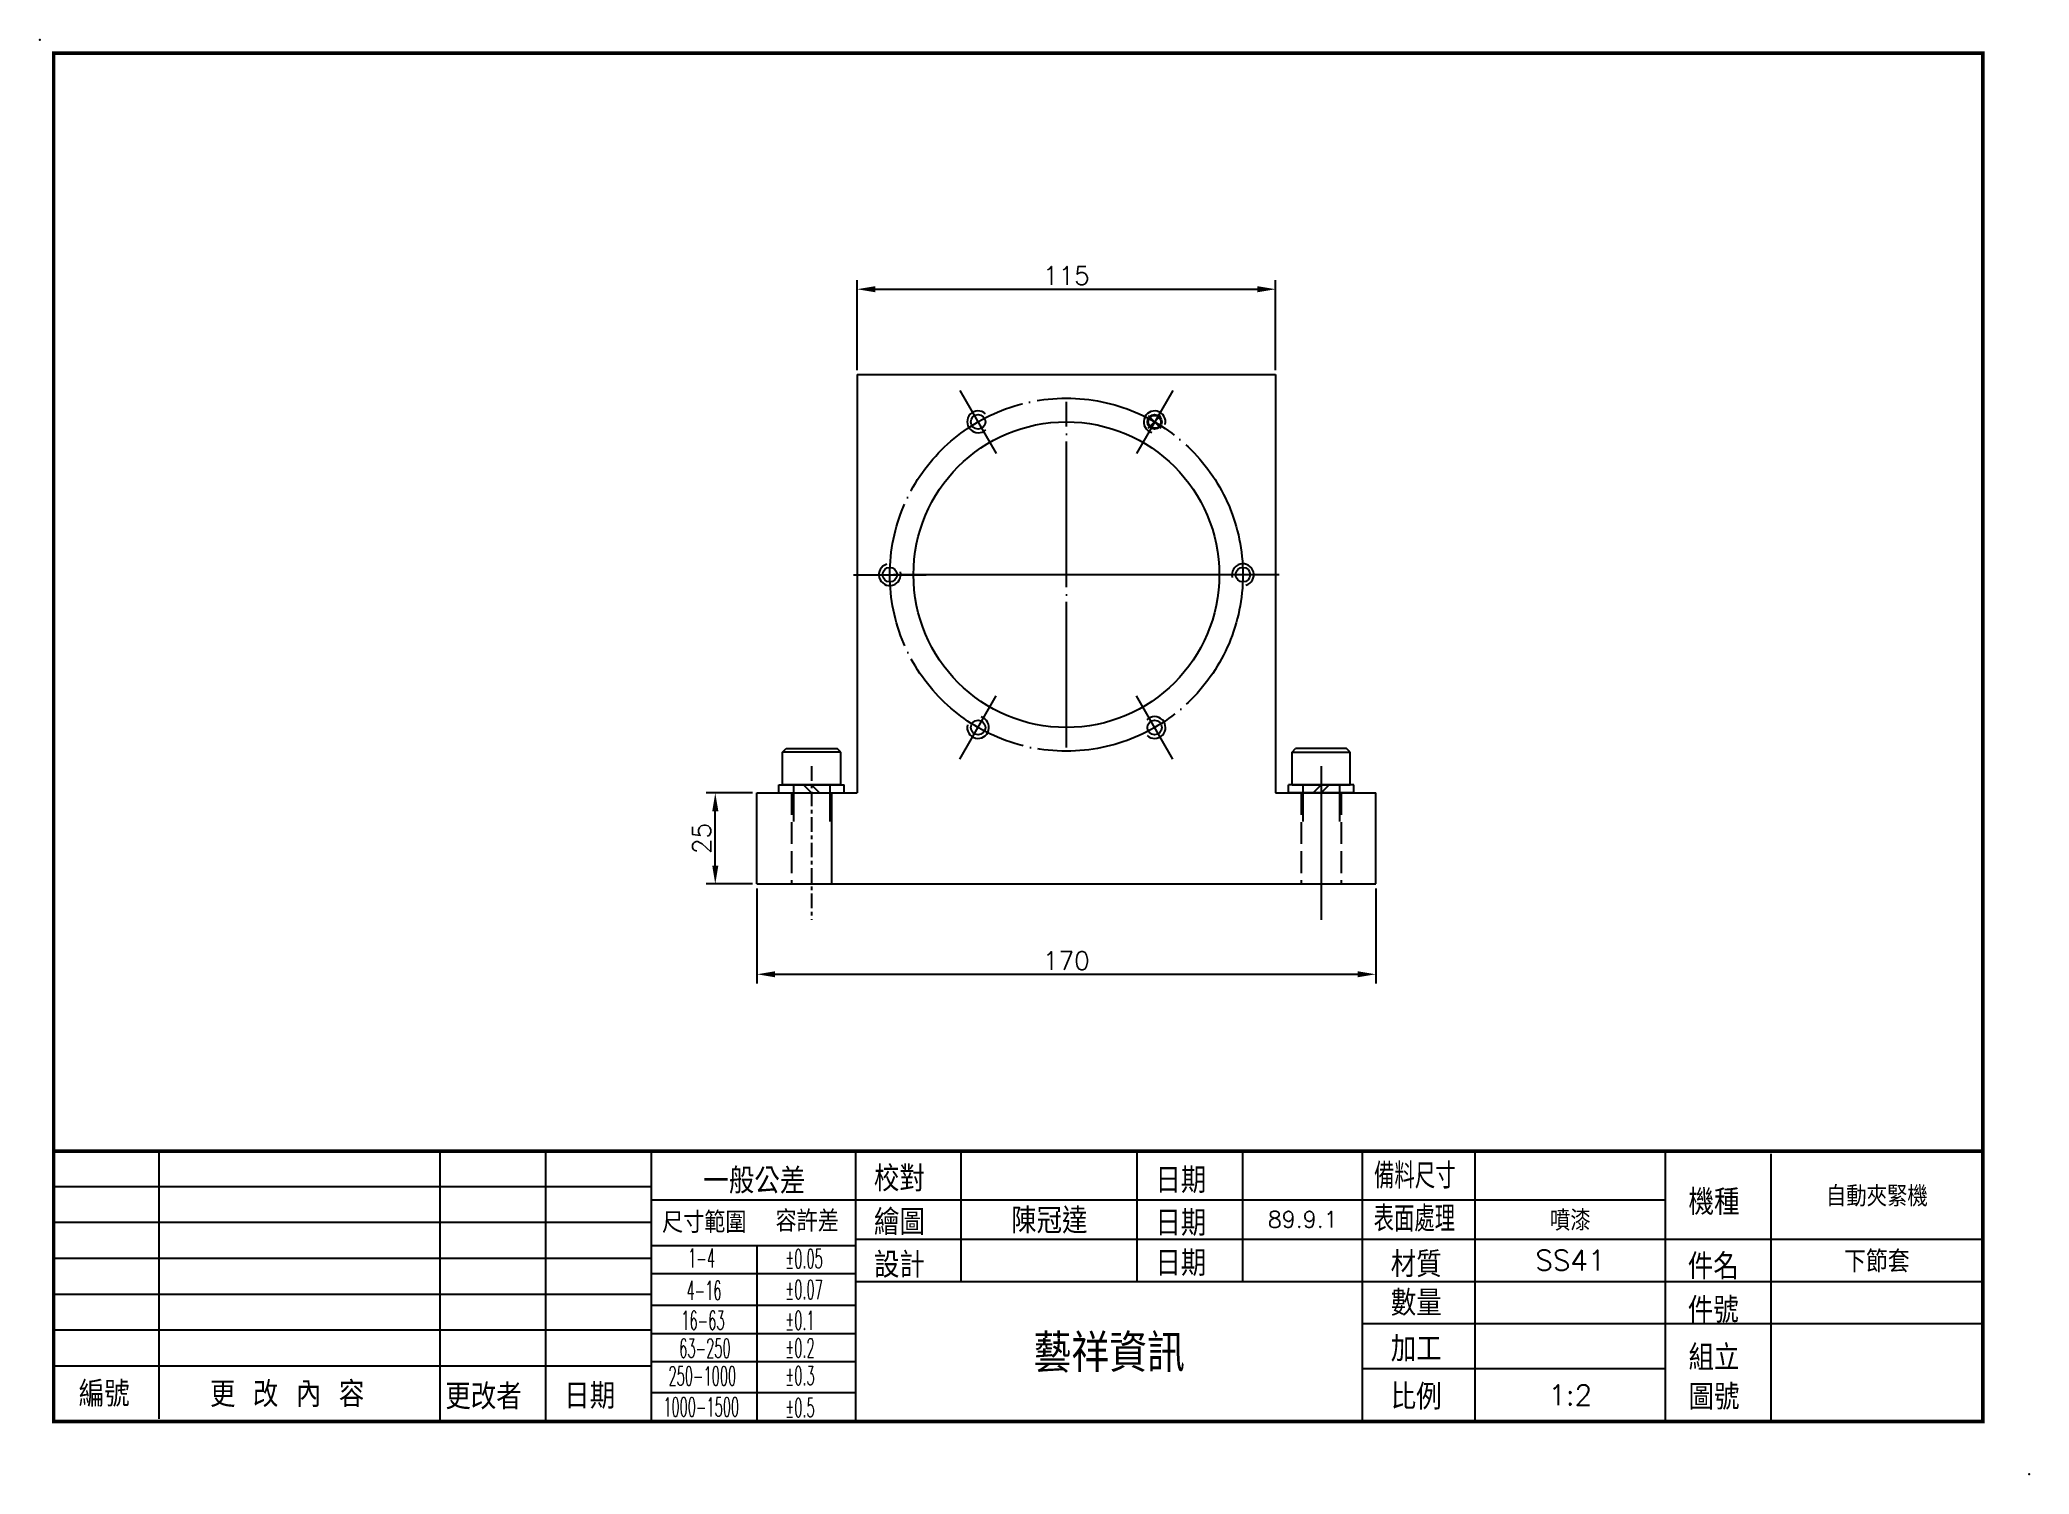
# Model space of a CAD drawing. Extents: x -443 to 103, y 21 to 415.
import ezdxf
from ezdxf.enums import TextEntityAlignment as Align

# ---------------------------------------------------------------- set-up
doc = ezdxf.new("R2010")
doc.units = 0
doc.header["$LTSCALE"] = 2
doc.header["$MEASUREMENT"] = 0
for name, pattern in [('CENTER', [22, 20, -1, 0, -1]), ('CENTERX2', [3.5, 2, -0.5, 0.5, -0.5]), ('DASHED', [4, 3, -1])]:
    doc.linetypes.add(name, pattern=pattern)
doc.layers.get('0').update_dxf_attribs({"linetype": 'CONTINUOUS'})
doc.layers.get('DEFPOINTS').update_dxf_attribs({"linetype": 'CONTINUOUS'})
for name, color, linetype in [('$PARTREF_BOM', 7, 'CONTINUOUS'), ('BORDER', 7, 'CONTINUOUS'), ('DIM', 2, 'CONTINUOUS'), ('SHEET', 7, 'CONTINUOUS')]:
    doc.layers.add(name, color=color, linetype=linetype)
doc.styles.add('CHINA', font='romans.shx', dxfattribs={"bigfont": 'chineset.shx'})
doc.styles.add('ROMANS', font='romans', dxfattribs={"width": 0.5})
doc.styles.get("Standard").update_dxf_attribs({"font": 'txt.shx', "bigfont": 'chineset.shx'})
doc.dimstyles.get("Standard").update_dxf_attribs({"dimtxt": 0.18, "dimasz": 0.18, "dimexe": 0.18, "dimexo": 0.0625, "dimgap": 0.09, "dimtad": 0, "dimtih": 1, "dimtoh": 1, "dimdec": 4, "dimzin": 0, "dimtxsty": 'STANDARD', "dimcen": 0.09, "dimazin": 3, "dimtfac": 1, "dimtdec": 4, "dimtofl": 0, "dimtmove": 0, "dimatfit": 3, "dimtolj": 1, "dimtzin": 0})

# ---------------------------------------------------------------- blocks, each defined once
blk = doc.blocks.new('PARTREF')
at = {"layer": '$PARTREF_BOM', "color": 2}
for p, q in [((-1.75, -1.75), (1.75, 1.75)), ((-1.75, 1.75), (1.75, -1.75))]:
    blk.add_line(p, q, dxfattribs=at)
blk.add_circle((0, 0), 1.75, dxfattribs=at)
at = {"layer": '$PARTREF_BOM', "color": 2, "flags": 1}
for tag, p in [('TAG5', (-16.09, -4.95)), ('TAG10', (-5.65, -5)), ('TAG15', (5.59, -4.74)), ('TAG4', (-16.09, -8.95)), ('TAG3', (-16.09, -12.95)), ('TAG9', (-5.65, -9)), ('TAG8', (-5.65, -13)), ('TAG14', (5.59, -8.74)), ('TAG13', (5.59, -12.74)), ('TAG2', (-16.09, -16.95)), ('TAG7', (-5.65, -17)), ('TAG12', (5.59, -16.74)), ('TAG1', (-16.09, -20.95)), ('TAG6', (-5.65, -21)), ('TAG11', (5.59, -20.74))]:
    blk.add_attdef(tag, p, '', height=2.5, dxfattribs=at)
blk = doc.blocks.new('A4')
for p in [(-134.41, 77.3), (138.88, -119.82)]:
    blk.add_point(p)
at = {"layer": 'SHEET'}
for p, q in [((-117.99, -112.19), (-117.99, -75.44)), ((-79.39, -112.56), (-79.39, -75.44)), ((-64.88, -112.56), (-64.88, -75.44)), ((-50.37, -112.56), (-50.37, -75.44)), ((-22.32, -112.56), (-22.32, -75.44)), ((-7.82, -93.33), (-7.82, -75.44)), ((16.36, -93.33), (16.36, -75.44)), ((30.87, -93.33), (30.87, -75.44)), ((47.31, -112.56), (47.31, -75.44)), ((62.79, -112.56), (62.79, -75.44)), ((88.9, -112.56), (88.9, -75.44)), ((103.41, -112.56), (103.41, -75.81)), ((-132.5, -80.27), (-50.37, -80.27)), ((-50.37, -82.1), (88.9, -82.1)), ((-132.5, -85.2), (-50.37, -85.2)), ((-132.5, -90.14), (-50.37, -90.14)), ((-50.37, -88.39), (-22.32, -88.39)), ((-35.86, -112.56), (-35.86, -88.39)), ((-22.32, -87.52), (132.5, -87.52)), ((-50.37, -92.25), (-22.32, -92.25)), ((-132.5, -95.07), (-50.37, -95.07)), ((-22.32, -93.33), (132.5, -93.33)), ((-50.37, -96.61), (-22.32, -96.61)), ((-132.5, -100), (-50.37, -100)), ((-50.37, -100.48), (-22.32, -100.48)), ((47.31, -99.13), (132.5, -99.13)), ((-132.5, -104.93), (-50.37, -104.93)), ((-50.37, -104.34), (-22.32, -104.34)), ((47.31, -105.31), (88.9, -105.31)), ((-50.37, -108.59), (-22.32, -108.59))]:
    blk.add_line(p, q, dxfattribs=at)
at = {"layer": 'SHEET', "const_width": 0.5}
blk.add_lwpolyline([(-132.5, -112.56), (-132.5, 75.44), (132.5, 75.44), (132.5, -112.56)], close=True, dxfattribs=at)
blk.add_lwpolyline([(-132.5, -75.44), (132.5, -75.44)], dxfattribs=at)
at = {"layer": 'SHEET', "color": 2, "style": 'CHINA'}
blk.add_text('一般公差', height=3.5, dxfattribs=at).set_placement((-36.25, -79.33), align=Align.MIDDLE)
for s, height, p in [('校對', 3.5, (-19.82, -80.96)), ('日期', 3.5, (18.84, -81.18)), ('機種', 3.5, (92.08, -84.19)), ('尺寸範圍', 2.901, (-48.93, -86.66)), ('容許差', 2.901, (-33.34, -86.48)), ('繪圖', 3.5, (-19.82, -86.95)), ('日期', 3.5, (18.84, -87.06)), ('設計', 3.5, (-19.82, -92.82)), ('日期', 3.5, (18.84, -92.58)), ('材質', 3.5, (51.17, -92.74)), ('件名', 3.5, (91.98, -93.02)), ('數量', 3.5, (51.17, -98.05)), ('件號', 3.5, (91.98, -99.02)), ('加工', 3.5, (51.17, -104.35)), ('組立', 3.5, (92.08, -105.55)), ('編號', 3.5, (-129.06, -110.55)), ('更 改 內 容', 3.5, (-111.03, -110.59)), ('更改者', 3.5, (-78.7, -110.9)), ('日期', 3.5, (-62.36, -110.83)), ('比例', 3.5, (51.17, -110.93)), ('圖號', 3.5, (92.08, -110.97))]:
    blk.add_text(s, height=height, dxfattribs=at).set_placement(p)
at = {"layer": 'SHEET', "color": 2}
for s, height, style, width, p in [('備料尺寸', 3.5, 'CHINA', 0.8, (48.88, -80.56)), ('表面處理', 3.5, 'CHINA', 0.8, (48.82, -86.47)), ('1-4', 2.611, 'ROMANS', 0.5, (-45.35, -91.42)), ('%%p0.05', 2.611, 'ROMANS', 0.5, (-32, -91.52)), ('4-16', 2.611, 'ROMANS', 0.5, (-45.57, -95.88)), ('%%p0.07', 2.611, 'ROMANS', 0.5, (-32, -95.75)), ('16-63', 2.611, 'ROMANS', 0.5, (-46.27, -99.99)), ('%%p0.1', 2.611, 'ROMANS', 0.5, (-32, -99.98)), ('63-250', 2.611, 'ROMANS', 0.5, (-46.56, -103.81)), ('%%p0.2', 2.611, 'ROMANS', 0.5, (-32, -103.78)), ('250-1000', 2.611, 'ROMANS', 0.5, (-48.04, -107.62)), ('%%p0.3', 2.611, 'ROMANS', 0.5, (-32, -107.59)), ('1000-1500', 2.611, 'ROMANS', 0.5, (-48.75, -111.87)), ('%%p0.5', 2.611, 'ROMANS', 0.5, (-32, -111.98))]:
    blk.add_text(s, height=height, dxfattribs=dict(at, style=style, width=width)).set_placement(p)
blk = doc.blocks.new('A4TZT')
at = {"layer": 'DIM', "color": 2, "linetype": 'CONTINUOUS', "style": 'CHINA'}
for tag, height, p in [('ITEM', 2.8, (117.95, -81.48)), ('DRAWER', 3.5, (4.27, -84.81)), ('DATE1', 2.24, (39.09, -84.81)), ('SURFACE', 2.8, (75.84, -84.81)), ('DESIGNER', 3.5, (4.26, -90.48)), ('DATE2', 2.24, (39.09, -90.43)), ('MATERIAL', 2.8, (75.84, -90.43)), ('PARTNAME', 3, (117.95, -90.43)), ('QTY', 2.8, (75.84, -96.23)), ('PNUM', 2.8, (117.95, -96.23)), ('COMPANY', 5.2, (12.49, -102.95)), ('COMNO', 2.8, (117.95, -105.85)), ('SCALE', 2.8, (75.84, -108.94))]:
    blk.add_attdef(tag, text='', height=height, dxfattribs=at).set_placement(p, align=Align.MIDDLE)
blk = doc.blocks.new('*D3')
at = {"color": 0, "linetype": 'BYBLOCK'}
for p, q in [((317.14, 755.4), (317.14, 729.32)), ((487.14, 755.4), (487.14, 729.32)), ((322.14, 731.82), (482.14, 731.82))]:
    blk.add_line(p, q, dxfattribs=at)
for points in [[(322.14, 732.66), (322.14, 730.99), (317.14, 731.82)], [(482.14, 732.66), (482.14, 730.99), (487.14, 731.82)]]:
    blk.add_solid(points, dxfattribs=at)
at = {"layer": 'DEFPOINTS', "color": 0, "linetype": 'BYBLOCK'}
for p in [(317.14, 756.65), (487.14, 756.65), (487.14, 731.82)]:
    blk.add_point(p, dxfattribs=at)
at = {"color": 0, "linetype": 'BYBLOCK', "insert": (402.14, 735.57), "char_height": 5, "attachment_point": 5}
blk.add_mtext('\\A1;170', dxfattribs=at)
blk = doc.blocks.new('*D4')
at = {"color": 0, "linetype": 'BYBLOCK'}
for p, q in [((344.64, 897.9), (344.64, 922.6)), ((349.64, 920.1), (454.64, 920.1)), ((459.64, 897.9), (459.64, 922.6))]:
    blk.add_line(p, q, dxfattribs=at)
for points in [[(349.64, 920.94), (349.64, 919.27), (344.64, 920.1)], [(454.64, 920.94), (454.64, 919.27), (459.64, 920.1)]]:
    blk.add_solid(points, dxfattribs=at)
at = {"layer": 'DEFPOINTS', "color": 0, "linetype": 'BYBLOCK'}
for p in [(459.64, 920.1), (344.64, 896.65), (459.64, 896.65)]:
    blk.add_point(p, dxfattribs=at)
at = {"color": 0, "linetype": 'BYBLOCK', "insert": (402.14, 923.85), "char_height": 5, "attachment_point": 5}
blk.add_mtext('\\A1;115', dxfattribs=at)
blk = doc.blocks.new('*D5')
at = {"color": 0, "linetype": 'BYBLOCK'}
for p, q in [((315.89, 781.65), (303.19, 781.65)), ((305.69, 761.65), (305.69, 776.65)), ((315.89, 756.65), (303.19, 756.65))]:
    blk.add_line(p, q, dxfattribs=at)
for points in [[(304.86, 776.65), (306.53, 776.65), (305.69, 781.65)], [(304.86, 761.65), (306.53, 761.65), (305.69, 756.65)]]:
    blk.add_solid(points, dxfattribs=at)
at = {"layer": 'DEFPOINTS', "color": 0, "linetype": 'BYBLOCK'}
for p in [(305.69, 781.65), (317.14, 781.65), (317.14, 756.65)]:
    blk.add_point(p, dxfattribs=at)
at = {"color": 0, "linetype": 'BYBLOCK', "insert": (301.94, 769.15), "char_height": 5, "attachment_point": 5, "rotation": 90}
blk.add_mtext('\\A1;25', dxfattribs=at)

msp = doc.modelspace()

# ---------------------------------------------------------------- linework, layer by layer
at = {"color": 7, "linetype": 'CONTINUOUS'}
for p, q in [((-218.57919, 323.0297), (-103.57919, 323.0297)), ((-218.57919, 323.0297), (-218.57919, 208.0297)), ((-103.57919, 323.0297), (-103.57919, 208.0297)), ((-131.82919, 318.69218), (-141.82919, 301.37168)), ((-219.57919, 268.0297), (-199.57919, 268.0297)), ((-113.57919, 268.0297), (-208.57919, 268.0297)), ((-190.32919, 217.36721), (-180.32919, 234.68772)), ((-239.07918, 219.2297), (-238.07918, 220.2297)), ((-239.07918, 210.2297), (-239.07918, 219.2297)), ((-223.07918, 219.2297), (-239.07918, 219.2297)), ((-238.07918, 220.2297), (-224.07918, 220.2297)), ((-223.07918, 219.2297), (-224.07918, 220.2297)), ((-223.07918, 210.2297), (-223.07918, 219.2297)), ((-99.0792, 219.2297), (-98.0792, 220.2297)), ((-99.0792, 210.2297), (-99.0792, 219.2297)), ((-99.0792, 219.2297), (-83.0792, 219.2297)), ((-84.0792, 220.2297), (-98.0792, 220.2297)), ((-83.0792, 219.2297), (-84.0792, 220.2297)), ((-83.0792, 210.2297), (-83.0792, 219.2297)), ((-91.07919, 215.3631), (-91.07919, 173.20556)), ((-246.07919, 208.0297), (-218.57919, 208.0297)), ((-246.07919, 183.0297), (-246.07919, 208.0297)), ((-240.07919, 208.02969), (-240.07919, 210.2297)), ((-240.07919, 210.2297), (-222.07919, 210.2297)), ((-240.07919, 208.0297), (-222.07919, 208.0297)), ((-223.07918, 210.2297), (-239.07918, 210.2297)), ((-236.07918, 210.2297), (-236.07918, 200.2297)), ((-233.27919, 210.2297), (-231.07919, 208.0297)), ((-231.07918, 210.2297), (-228.87918, 208.0297)), ((-226.07918, 210.2297), (-226.07918, 200.2297)), ((-225.57919, 208.0297), (-225.57919, 183.0297)), ((-222.07919, 208.0297), (-222.07919, 210.2297)), ((-103.57919, 208.0297), (-76.07919, 208.0297)), ((-100.07919, 208.0297), (-100.07919, 210.2297)), ((-82.07919, 210.2297), (-100.07919, 210.2297)), ((-82.07919, 208.0297), (-100.07919, 208.0297)), ((-99.0792, 210.2297), (-83.0792, 210.2297)), ((-96.0792, 210.2297), (-96.0792, 200.2297)), ((-91.0792, 210.2297), (-93.2792, 208.0297)), ((-88.87919, 210.2297), (-91.07919, 208.0297)), ((-86.0792, 210.2297), (-86.0792, 200.2297)), ((-82.07919, 208.02969), (-82.07919, 210.2297)), ((-76.07919, 183.0297), (-76.07919, 208.0297)), ((-246.07919, 183.0297), (-76.07919, 183.0297)), ((-246.07919, 183.0297), (-76.07919, 183.0297))]:
    msp.add_line(p, q, dxfattribs=at)
at = {"color": 1, "linetype": 'CENTER'}
for p, q in [((-190.32919, 318.69218), (-180.32919, 301.37168)), ((-161.07919, 220.5297), (-161.07919, 315.5297)), ((-102.57919, 268.0297), (-122.57919, 268.0297)), ((-131.82919, 217.36721), (-141.82919, 234.68772))]:
    msp.add_line(p, q, dxfattribs=at)
at = {"color": 7, "linetype": 'CENTERX2'}
msp.add_line((-231.07919, 215.3631), (-231.07919, 173.20556), dxfattribs=at)
at = {"color": 3, "linetype": 'DASHED'}
for p, q in [((-236.57919, 208.0297), (-236.57919, 183.0297)), ((-96.57919, 208.0297), (-96.57919, 183.0297)), ((-85.57919, 208.0297), (-85.57919, 183.0297))]:
    msp.add_line(p, q, dxfattribs=at)
at = {"color": 1, "linetype": 'CENTER'}
msp.add_circle((-161.07919, 268.0297), 48.5, dxfattribs=at)
at = {"color": 7, "linetype": 'CONTINUOUS'}
for centre, radius in [((-185.32919, 310.03193), 2), ((-136.82919, 310.03193), 2), ((-161.07919, 268.0297), 42), ((-209.57919, 268.0297), 2), ((-112.57919, 268.0297), 2), ((-185.32919, 226.02747), 2), ((-136.82919, 226.02747), 2)]:
    msp.add_circle(centre, radius, dxfattribs=at)
for centre, start, end in [((-185.32919, 310.03193), 46.308406, 314.308804), ((-136.82919, 310.03193), 346.308406, 254.308804), ((-209.57919, 268.0297), 106.308406, 14.308804), ((-112.57919, 268.0297), 286.308406, 194.308804), ((-185.32919, 226.02747), 166.308406, 74.308804), ((-136.82919, 226.02747), 226.308406, 134.308804)]:
    msp.add_arc(centre, 3, start, end, dxfattribs=at)

# ---------------------------------------------------------------- block references
at = {"color": 7}
msp.add_blockref('PARTREF', (-136.82919, 310.03193), dxfattribs=at)
at = {"layer": 'BORDER', "xscale": 2, "yscale": 2, "zscale": 2}
msp.add_blockref('A4', (-174.30508, 260.44464), dxfattribs=at)
at = {"layer": 'BORDER'}
ref = msp.add_blockref('A4TZT', (-174.30508, 260.44464), dxfattribs=dict(at, xscale=2, yscale=2, zscale=2))
ref.add_attrib('DRAWER', '陳冠達', dxfattribs={"layer": 'DIM', "color": 2, "linetype": 'CONTINUOUS', "height": 7, "style": 'CHINA'}).set_placement((-165.75866, 90.82055), align=Align.MIDDLE)
ref.add_attrib('COMPANY', '藝祥資訊', dxfattribs={"layer": 'DIM', "color": 2, "linetype": 'CONTINUOUS', "height": 10.4, "style": 'CHINA'}).set_placement((-149.31705, 54.55231), align=Align.MIDDLE)
ref.add_attrib('DATE1', '89.9.1', dxfattribs={"layer": 'DIM', "color": 2, "linetype": 'CONTINUOUS', "height": 4.48, "style": 'CHINA'}).set_placement((-96.12362, 90.82055), align=Align.MIDDLE)
ref.add_attrib('SURFACE', '噴漆', dxfattribs={"layer": 'DIM', "color": 2, "linetype": 'CONTINUOUS', "height": 5.6, "style": 'CHINA'}).set_placement((-22.61997, 90.82055), align=Align.MIDDLE)
ref.add_attrib('MATERIAL', 'SS41', dxfattribs={"layer": 'DIM', "color": 2, "linetype": 'CONTINUOUS', "height": 5.6, "style": 'CHINA'}).set_placement((-22.61997, 79.59256), align=Align.MIDDLE)
ref.add_attrib('SCALE', '1:2', dxfattribs={"layer": 'DIM', "color": 2, "linetype": 'CONTINUOUS', "height": 5.6, "style": 'CHINA'}).set_placement((-22.61997, 42.56862), align=Align.MIDDLE)
ref.add_attrib('PARTNAME', '下節套', dxfattribs={"layer": 'DIM', "color": 2, "linetype": 'CONTINUOUS', "height": 6, "style": 'CHINA'}).set_placement((61.60134, 79.59256), align=Align.MIDDLE)
ref.add_attrib('ITEM', '自動夾緊機', dxfattribs={"layer": 'DIM', "color": 2, "linetype": 'CONTINUOUS', "height": 5.6, "style": 'CHINA'}).set_placement((61.60134, 97.48489), align=Align.MIDDLE)

# ---------------------------------------------------------------- dimensions: what is measured, and where the dimension line sits
at = {"layer": 'DIM'}
for base, p1, p2, picture, middle in [((-103.57919, 346.48585), (-218.57919, 323.0297), (-103.57919, 323.0297), '*D4', (-161.07919, 350.23585)), ((-76.07919, 158.20826), (-246.07919, 183.0297), (-76.07919, 183.0297), '*D3', (-161.07919, 161.95826))]:
    dim = msp.add_linear_dim(base=base, p1=p1, p2=p2, dimstyle='STANDARD', override={"dimscale": 2, "dimtxt": 2.5, "dimasz": 2.5, "dimexe": 1.25, "dimexo": 0.625, "dimgap": 0.625, "dimtad": 1, "dimtih": 0, "dimtoh": 0, "dimzin": 8, "dimcen": 2.5, "dimtdec": 8, "dimtofl": 1}, dxfattribs=at)
    dim.commit()
    dim.dimension.update_dxf_attribs({"geometry": picture, "text_midpoint": middle, "insert": (-563.22186, -573.61646)})
dim = msp.add_linear_dim(base=(-257.52824, 208.0297), p1=(-246.07919, 183.0297), p2=(-246.07919, 208.0297), angle=90, dimstyle='STANDARD', override={"dimscale": 2, "dimtxt": 2.5, "dimasz": 2.5, "dimexe": 1.25, "dimexo": 0.625, "dimgap": 0.625, "dimtad": 1, "dimtih": 0, "dimtoh": 0, "dimzin": 8, "dimcen": 2.5, "dimtdec": 8, "dimtofl": 1}, dxfattribs=at)
dim.commit()
dim.dimension.update_dxf_attribs({"geometry": '*D5', "text_midpoint": (-261.27824, 195.5297), "insert": (-563.22186, -573.61646)})

doc.saveas('drawing.dxf')
